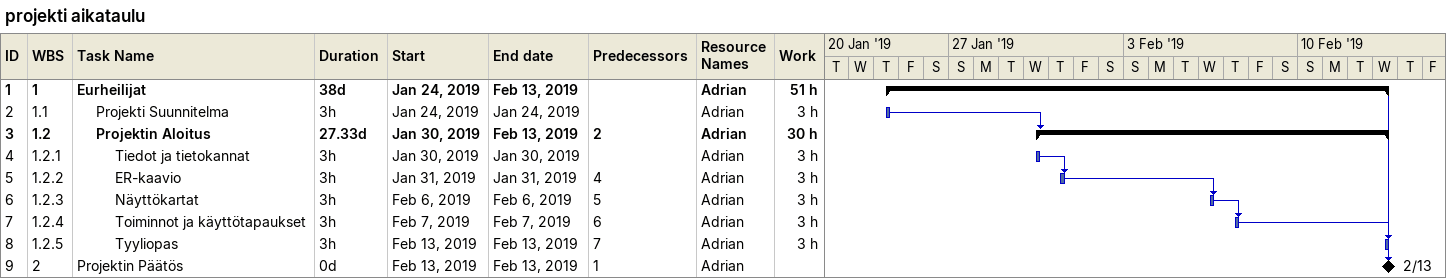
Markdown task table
projekti aikataulu

| ID | WBS | Task | Duration | Start | Finish | Predecessors | Resources | Work (h) |
|---|---|---|---|---|---|---|---|---|
| 1 | 1 | **Eurheilijat** | 38d | 2019-01-24 | 2019-02-13 |  | Adrian | 51 |
| 2 | 1.1 | Projekti Suunnitelma | 3h | 2019-01-24 | 2019-01-24 |  | Adrian | 3 |
| 3 | 1.2 | **Projektin Aloitus** | 27.33d | 2019-01-30 | 2019-02-13 | 2 | Adrian | 30 |
| 4 | 1.2.1 | Tiedot ja tietokannat | 3h | 2019-01-30 | 2019-01-30 |  | Adrian | 3 |
| 5 | 1.2.2 | ER-kaavio | 3h | 2019-01-31 | 2019-01-31 | 4 | Adrian | 3 |
| 6 | 1.2.3 | Näyttökartat | 3h | 2019-02-06 | 2019-02-06 | 5 | Adrian | 3 |
| 7 | 1.2.4 | Toiminnot ja käyttötapaukset | 3h | 2019-02-07 | 2019-02-07 | 6 | Adrian | 3 |
| 8 | 1.2.5 | Tyyliopas | 3h | 2019-02-13 | 2019-02-13 | 7 | Adrian | 3 |
| 9 | 2 | Projektin Päätös | 0d | 2019-02-13 | 2019-02-13 | 1 | Adrian |  |
